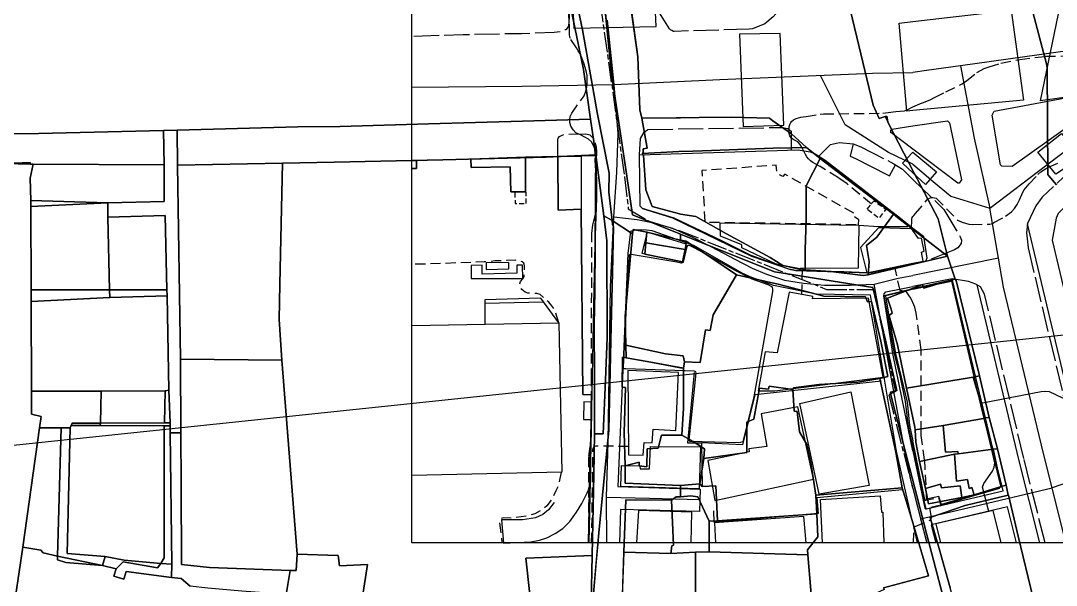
# Model space of a CAD drawing. Header units: feet. Extents: x -1222 to 199575, y -502 to 454509.
# Drawn here: x -77.4 to 127.5, y -8.4 to 103.3 of the extents above; entities that cross this region are included whole.
import ezdxf

# ---------------------------------------------------------------- set-up
doc = ezdxf.new("R2010")
doc.units = ezdxf.units.FT
doc.header["$MEASUREMENT"] = 0
for name, pattern in [('ANYANG11', [1.5, 1, -0.5]), ('ANYANG2', [6, 5, -1]), ('ANYANG3', [3, 2, -1]), ('JEON', [12, 4, -0.5, 1, -0.5, 4, -0.5, 1, -0.5])]:
    doc.linetypes.add(name, pattern=pattern)
doc.layers.get('0').update_dxf_attribs({"linetype": 'CONTINUOUS'})
for name, color, linetype in [('AAA004', 7, 'ANYANG3'), ('AAA007', 7, 'ANYANG11'), ('AAA008', 7, 'CONTINUOUS'), ('AAC001', 7, 'CONTINUOUS'), ('AAC002', 7, 'CONTINUOUS'), ('AD002', 7, 'CONTINUOUS'), ('AD0022', 1, 'CONTINUOUS'), ('ADA085', 1, 'CONTINUOUS'), ('AE001', 1, 'ANYANG2'), ('AE130', 42, 'CONTINUOUS'), ('AE131', 42, 'CONTINUOUS'), ('AE150', 7, 'CONTINUOUS'), ('AE230', 7, 'CONTINUOUS'), ('AZ0801', 7, 'CONTINUOUS'), ('AZ0803', 7, 'CONTINUOUS'), ('CAA001', 7, 'CONTINUOUS'), ('CAA002', 30, 'CONTINUOUS'), ('DD001', 3, 'CONTINUOUS'), ('EA0018', 7, 'JEON'), ('line', 7, 'CONTINUOUS'), ('mm', 7, 'CONTINUOUS'), ('지적', 7, 'CONTINUOUS')]:
    doc.layers.add(name, color=color, linetype=linetype)
picture_1 = doc.add_image_def('image1.jpg', size_in_pixel=(8269, 5907))

# ---------------------------------------------------------------- blocks, each defined once
blk = doc.blocks.new('창덕궁')
at = {"color": 255}
blk.add_lwpolyline([(0, 522.49), (540.82, 522.49), (540.82, 0), (0, 0)], close=True, dxfattribs=at)
at = {"layer": 'AAA004', "color": 255, "flags": 128}
blk.add_lwpolyline([(88.39, 63.02), (88.48, 63.93), (87.58, 64.49), (87.82, 65.03), (73.79, 72.95), (73.41, 72.52), (72.24, 73.1), (72.08, 74.73), (57.39, 73.66), (58.01, 63.5), (60.89, 63.44)], close=True, dxfattribs=at)
at = {"layer": 'AAA004', "color": 255}
blk.add_lwpolyline([(104.23, 8.97), (104.67, 7.47), (101.74, 6.75), (101.36, 8.39), (104.23, 8.97)], dxfattribs=at)
at = {"layer": 'AAA007', "color": 255, "flags": 128}
for points in [[(22.65, 67.13), (22.63, 69.39), (20.39, 69.33), (20.46, 67.14)], [(90.09, 66.04), (91.46, 67.67), (93.76, 66.05), (92.4, 64.19)]]:
    blk.add_lwpolyline(points, close=True, dxfattribs=at)
at = {"layer": 'AAA008', "color": 255, "flags": 128}
for points in [[(88.47, 62.87), (88.29, 54.33), (76.84, 54.27), (76.84, 54.03), (71.97, 55.19), (65.29, 58.4), (65.29, 59), (61.05, 60.69), (61.01, 63.3)], [(53.61, 55.58), (54.32, 59.1), (46.54, 61.45), (45.5, 57.31)], [(93.29, 32.82), (90.35, 48.42), (79.31, 48.32), (79.33, 48.75), (74.68, 49.6), (72.28, 37.59), (69.94, 37.82), (68.52, 30.08), (71.83, 30.12)], [(42.78, 34.1), (42.9, 17.45), (45.78, 17.36), (45.95, 19.91), (47.58, 19.82), (47.73, 22.5), (52.27, 22.26), (52.77, 33.71)], [(90.48, 11.36), (80.57, 9.66), (76.75, 27.61), (86.84, 29.88)]]:
    blk.add_lwpolyline(points, close=True, dxfattribs=at)
at = {"layer": 'AAA008', "color": 255}
for points in [[(99.15, 61.82), (98.82, 62.17), (92.37, 62.32), (88.78, 58.47), (90.03, 53.46), (99.14, 55.32)], [(99.14, 55.32), (101.2, 55.75), (100.88, 57.55), (101.39, 57.75), (100.86, 60.29), (100.27, 60.21), (99.15, 61.82)], [(59.99, 8.42), (79.47, 12.65), (76.36, 26.94), (69.13, 25.58), (70.27, 19.1), (66.69, 18.6), (66.76, 18.03), (58.57, 16.29), (59.99, 8.42)], [(47.03, 14.68), (47.24, 19.09), (57.13, 19.04), (56.86, 10.7), (41.39, 11.2), (41.51, 15.32), (45.14, 15.28), (45.16, 14.68), (47.03, 14.68)], [(116.6, 0), (115.01, 6.45), (103.68, 3.78), (104.62, 0)]]:
    blk.add_lwpolyline(points, dxfattribs=at)
at = {"layer": 'AAA008', "color": 255, "flags": 128}
for points in [[(0, 43.05), (29.11, 43.57), (29.72, 14.03), (0, 13.35)], [(81.26, 0), (80.86, 8.63), (92.69, 9.32), (92.91, 6.1), (93.19, 6.09), (93.38, 0)], [(55.25, 0), (55.4, 6.13), (44.89, 6.41), (44.45, 0)], [(78.03, 0), (77.54, 5.21), (59.92, 3.96), (60.12, 0)], [(71.23, 0), (73.06, 0.08), (73.06, 0)]]:
    blk.add_lwpolyline(points, dxfattribs=at)
at = {"layer": 'AAC001', "color": 255}
for points in [[(90.03, 53.46), (85.48, 53.62), (80.54, 53.78), (75.92, 53.93), (74.63, 54.17), (67.15, 56.85), (61.33, 59.77), (55.94, 62.36), (51.9, 64.22), (45.63, 66.18)], [(99.14, 50.34), (106.75, 52.02)], [(99.14, 19.02), (98.93, 20.03), (98.18, 23.55), (97.66, 27.96), (96.63, 33.07), (95.52, 37.39), (93.44, 48.98), (99.14, 50.34)], [(101.36, 8.39), (99.14, 19.02)]]:
    blk.add_lwpolyline(points, dxfattribs=at)
at = {"layer": 'AAC001', "color": 255, "flags": 128}
for points in [[(88.47, 62.87), (92.35, 62.58), (98.16, 62.59)], [(55.86, 33.7), (54.55, 19.83), (57.34, 19.83), (57.43, 11.13)], [(92.91, 32.02), (67.88, 29.33), (65.46, 19.41), (57.34, 19.83)], [(97.1, 10.54), (80.17, 8.93), (80.4, 5.86), (59.85, 4.05), (59.77, 6.33)]]:
    blk.add_lwpolyline(points, dxfattribs=at)
at = {"layer": 'AAC002', "color": 255}
blk.add_lwpolyline([(116.29, 10.76), (111.19, 9.32), (106.33, 7.91), (104.67, 7.47)], dxfattribs=at)
at = {"layer": 'AD002', "color": 255}
for points in [[(38.6, 0), (38.53, 9.04), (38.84, 19.94), (39.3, 50.67), (40.01, 64.49), (40.6, 73.38), (40.85, 80.99), (40.06, 90.7), (38.72, 103.41)], [(161.38, 101.82), (150.55, 100.22), (124.15, 96.56), (108.54, 94.39), (101.86, 93.47), (99.15, 93.09)], [(114.39, 66.25), (125.64, 74.77), (134.02, 81.11), (139.34, 85.12), (161.38, 101.82)], [(108.54, 94.39), (111.29, 80.05), (114.39, 66.25)], [(0, 90.16), (21.86, 90.39), (40.06, 90.7), (60.97, 91.65), (91.14, 92.93), (99.15, 93.09)], [(99.15, 74.92), (94.33, 77.22), (85.76, 82.7), (80.86, 92.49)], [(99.15, 74.92), (103.18, 71.51), (106.67, 68.59), (114.39, 66.25)], [(129.43, 0), (126.68, 10.9), (124.97, 17.68), (117.09, 50.63), (116.1, 56.35), (114.39, 66.25)], [(40.01, 64.49), (44.58, 63.99), (47.9, 63.35), (51.61, 62.25), (55.51, 60.52), (59.31, 58.6), (63.9, 56.13), (67.32, 54.39), (70.15, 53.2), (73.76, 52.01), (77.49, 51.38), (81.66, 51), (86.74, 51), (91.47, 51.19), (96.25, 52.38), (99.14, 52.94)], [(116.1, 56.35), (99.14, 52.94)], [(99.14, 10.82), (97.77, 17.1), (94.43, 35), (91.47, 51.19)], [(154.38, 17.99), (145.39, 16.29), (137.59, 14.69), (126.68, 10.9)], [(99.14, 10.82), (99.93, 7.72), (100.68, 4.77)], [(100.68, 4.77), (110.03, 6.96), (126.68, 10.9)], [(100.68, 4.77), (101.9, 0)]]:
    blk.add_lwpolyline(points, dxfattribs=at)
at = {"layer": 'AD002', "color": 255, "flags": 128}
blk.add_lwpolyline([(38.53, 9.04), (47.03, 8.86), (56.97, 8.6)], dxfattribs=at)
at = {"layer": 'AD0022', "color": 255}
for points in [[(115.2, 85.43), (133.22, 88.76), (134.57, 88.14), (135.09, 87.51), (135.15, 86.79), (134.62, 85.73), (130.01, 82.46), (118.77, 74.47), (116.77, 74.54), (116.51, 74.78), (114.81, 84.59)], [(139.42, 71.72), (137.52, 72.62), (136.79, 72.44), (130.08, 67.28), (127.86, 65.14), (127.48, 64.26), (126.7, 59.88), (128.23, 53.48), (136.14, 20.43), (137.3, 15.81), (152.79, 18.85), (151.64, 24.36), (151.17, 26.65), (145.59, 53.46), (143.34, 61.13)]]:
    blk.add_lwpolyline(points, close=True, dxfattribs=at)
for points in [[(99.15, 77.93), (94.78, 81.22), (94.78, 81.66), (94.99, 81.86), (99.15, 82.49)], [(99.15, 82.49), (105.97, 83.52), (106.37, 83.09), (108.76, 71.84), (108.3, 71.2), (108.07, 71.2), (99.15, 77.93)], [(35.09, 0), (35.43, 15.32), (35.57, 24.35), (35.67, 29.5), (36.02, 47.05), (36.29, 59.02), (36.62, 68.23), (36.54, 76.61), (33.51, 76.51), (28.9, 76.43), (22.49, 76.29), (11.7, 75.89), (0.91, 75.62), (0, 75.62)], [(99.14, 55.15), (96.78, 54.69), (90.62, 53.4), (76, 53.86), (74.97, 54.04), (67.3, 56.66), (51.68, 64.26), (45.69, 66.12), (45.19, 66.63), (45.06, 76.8), (76.44, 77.79), (78.84, 77.38), (79.79, 76.96), (81.78, 75.72), (96.68, 64.24), (99.15, 62.29)], [(99.14, 3.89), (95.91, 18.17), (90.73, 49.03), (80.1, 49.21), (71.57, 50.95), (66.98, 52.64), (65.34, 53.39), (55.78, 58.82), (47.57, 61.76), (46.41, 61.9), (44.33, 61.95), (43.28, 61.62), (42.78, 57.29), (40.75, 11.19), (57.04, 10.67), (56.9, 6.2), (41.27, 6.63), (41.13, 0.05), (41.13, 0)], [(99.15, 62.29), (101.25, 60.67), (101.9, 56.37), (101.63, 55.67), (99.14, 55.15)], [(99.14, 18.21), (101.49, 6.87), (101.64, 6.74), (101.82, 6.73), (117.03, 10.32), (115.74, 15.41), (106.93, 52.27), (99.14, 50.72)], [(99.14, 18.21), (97.05, 28.48), (95.18, 37.51), (93.39, 48.87), (93.45, 49.26), (93.81, 49.7), (96.83, 50.3), (99.14, 50.72)], [(119.64, 0), (117.84, 7.12), (102.75, 3.56), (103.66, 0)], [(99.14, 3.89), (99.41, 2.7), (100.02, 0)]]:
    blk.add_lwpolyline(points, dxfattribs=at)
at = {"layer": 'ADA085', "color": 255, "flags": 128}
for points in [[(22.49, 76.29), (22.52, 69.45), (19.58, 69.44), (19.47, 74.42), (11.75, 74.29), (11.7, 75.89)], [(28.9, 76.43), (28.97, 65.82)], [(0.91, 75.62), (0.95, 74.1), (0, 74.08)], [(29.11, 43.57), (25.51, 48.45), (14.46, 48.1), (14.48, 43.31)]]:
    blk.add_lwpolyline(points, dxfattribs=at)
at = {"layer": 'ADA085', "color": 255}
blk.add_lwpolyline([(28.97, 65.82), (33.52, 66.03), (33.87, 29.35), (35.66, 29.37)], dxfattribs=at)
at = {"layer": 'ADA085', "color": 255, "flags": 128}
blk.add_lwpolyline([(21.92, 54.98), (20.81, 54.97), (20.8, 53.38), (13.95, 53.19), (13.94, 54.94), (11.76, 54.89), (11.77, 52.32), (21.97, 52.32)], close=True, dxfattribs=at)
at = {"layer": 'AE001', "color": 255}
for points in [[(80.19, 127.92), (80.76, 125.36), (81.73, 120.77), (82.19, 118.38), (82.26, 117.95), (82.26, 117.05), (82.14, 116.31), (80.27, 113.76), (76.58, 109.86), (71.52, 104.05), (69.86, 102.7), (68.73, 102.23), (68.23, 102), (67.41, 101.72), (66.72, 101.62), (51.9, 101.2), (51.78, 101.19), (51.45, 101.34), (51.22, 101.48), (51.02, 101.69), (47.91, 106.67)], [(45.06, 76.8), (45.27, 79.99), (45.96, 81.28), (46.68, 81.81), (73.25, 82.2), (74.43, 81.96), (75.03, 81.43), (75.04, 77.75)], [(80.5, 76.46), (82.86, 78.79), (84.61, 79.2), (87.34, 78.97), (88.86, 78.36), (95.39, 75.02), (97.09, 73.91), (99.15, 71.91)], [(137.52, 72.62), (135.26, 75.48), (134.73, 75.68), (133.75, 75.77), (133.07, 75.65), (131.34, 74.57), (124.72, 68.41), (123.47, 66.71), (121.81, 63.17), (121.61, 61.38), (121.92, 58.39), (131.28, 19.23), (136.14, 0)], [(99.15, 71.91), (105.27, 65.97), (108.52, 60.57), (108.73, 59.88), (108.67, 59.22), (108.05, 58.41), (107.37, 57.99), (101.63, 55.67)], [(125.31, 0), (121.09, 16.73), (113.32, 49.19), (112.49, 50.69), (111.58, 51.22), (110.16, 51.69), (106.93, 52.27)]]:
    blk.add_lwpolyline(points, dxfattribs=at)
at = {"layer": 'AE001', "color": 255, "flags": 128}
for points in [[(28.32, 116.01), (30.27, 116.05), (30.45, 116.03), (30.53, 115.74), (30.91, 110.31), (31.02, 104.81), (31.06, 102.91), (30.93, 102.1), (30.46, 101.53), (29.47, 101.14), (28.2, 100.95), (21.7, 100.74), (10.15, 100.52), (0.24, 100.18), (0, 100.17)], [(28.9, 76.43), (28.88, 79.72), (28.97, 80.09), (29.25, 80.38), (29.75, 80.68), (30.42, 80.87), (34.44, 80.94), (35.2, 80.72), (35.81, 80.16), (36.14, 79.43), (36.48, 78.36), (36.54, 77.38), (36.54, 76.61)]]:
    blk.add_lwpolyline(points, dxfattribs=at)
at = {"layer": 'AE130', "color": 255}
for points in [[(133.27, 88.72), (124.41, 87.45), (128.36, 106.57), (137.05, 107.68)], [(48.36, 102.19), (48.17, 106.37), (31.89, 105.82), (32.06, 101.82)], [(127.41, 72.93), (123.85, 77.32), (128.56, 80.98), (132.39, 76.21)]]:
    blk.add_lwpolyline(points, close=True, dxfattribs=at)
at = {"layer": 'AE130', "color": 255, "flags": 128}
blk.add_lwpolyline([(72.87, 100.79), (64.85, 100.63), (65.59, 82.4), (73.64, 82.63)], close=True, dxfattribs=at)
at = {"layer": 'AE130', "color": 255}
for points in [[(99.15, 73.23), (97.09, 75.16), (99.15, 77.28)], [(99.15, 77.28), (103.81, 73.4), (101.64, 70.89), (99.15, 73.23)]]:
    blk.add_lwpolyline(points, dxfattribs=at)
at = {"layer": 'AE131', "color": 255}
for points in [[(99.15, 103.15), (118.58, 105.37), (121, 87.6), (99.15, 85.55)], [(99.15, 85.55), (97.94, 85.44), (96.4, 102.84), (99.15, 103.15)]]:
    blk.add_lwpolyline(points, dxfattribs=at)
at = {"layer": 'AE150', "color": 255, "flags": 128}
blk.add_lwpolyline([(33.51, 76.51), (33.52, 66.03), (28.97, 65.83), (28.9, 76.43), (33.51, 76.51)], dxfattribs=at)
blk.add_lwpolyline([(33.98, 24.41), (35.46, 24.41), (35.48, 27.87), (34.02, 27.9)], close=True, dxfattribs=at)
at = {"layer": 'AE230', "color": 255}
for points in [[(43.05, 56.42), (43.05, 56.9), (43.13, 57.1), (43.41, 57.14), (52.42, 55.58), (53.02, 55.46), (53.22, 55.42), (53.38, 55.42), (53.78, 55.54), (54.51, 58.67), (54.59, 58.87), (54.71, 58.91), (54.87, 58.91), (57.44, 57.59), (64.2, 53.85), (67.26, 52.24), (70.47, 51.15), (71.16, 50.72), (71.29, 50.53), (71.35, 50.28), (71.35, 49.77), (67.68, 28.93), (65.47, 20.03), (65.03, 19.9), (64.72, 19.84), (55.05, 20.09), (54.92, 20.16), (54.86, 20.34), (56.25, 33.61), (56.19, 33.86), (55.93, 33.98), (42.35, 34.43), (41.97, 34.43), (41.91, 34.81), (42.79, 53.37), (43.05, 56.42)], [(99.14, 50.18), (106.77, 51.81), (112.55, 27.36), (116.54, 11.07), (104.79, 7.63), (104.28, 9.21), (101.53, 8.6), (99.14, 20.21)], [(99.14, 50.18), (98.19, 49.97), (94.64, 49.11), (93.8, 48.91), (93.7, 48.82), (94.5, 44.13), (95.68, 37.49), (96.85, 32.83), (97.98, 27.84), (98.5, 23.28), (99.14, 20.21)]]:
    blk.add_lwpolyline(points, dxfattribs=at)
at = {"layer": 'AZ0801', "color": 255}
for points in [[(11.75, 74.29), (19.47, 74.42), (19.58, 69.44), (22.52, 69.45), (22.49, 76.29), (11.7, 75.89), (11.75, 74.29)], [(33.87, 29.35), (33.52, 66.03), (31.12, 65.93), (28.97, 65.83), (28.9, 76.43)], [(0, 74.08), (0.95, 74.1), (0.91, 75.62), (0, 75.63)]]:
    blk.add_lwpolyline(points, dxfattribs=at)
at = {"layer": 'AZ0801', "color": 255, "flags": 128}
blk.add_lwpolyline([(21.92, 54.98), (20.81, 54.97), (20.8, 53.38), (13.95, 53.19), (13.94, 54.94), (11.76, 54.89), (11.77, 52.32), (21.97, 52.32)], close=True, dxfattribs=at)
blk.add_lwpolyline([(34.94, 0), (35.25, 13.78), (35.46, 23.69), (35.46, 24.41)], dxfattribs=at)
at = {"layer": 'AZ0803', "color": 255}
for points in [[(137.17, 0), (132.25, 19.47), (121.81, 63.15)], [(124.28, 0), (120.11, 16.49), (111.84, 51.07)]]:
    blk.add_lwpolyline(points, dxfattribs=at)
at = {"layer": 'AZ0803', "color": 255, "flags": 128}
blk.add_lwpolyline([(14.7, 55.42), (14.73, 54.12), (19.23, 54.2), (19.22, 55.5)], close=True, dxfattribs=at)
blk.add_lwpolyline([(28.18, 8.02), (27.07, 6.57), (25.9, 5.61), (24.47, 5), (21.9, 4.57), (17.75, 4.57), (18.12, -0.02), (23.57, 0.25), (25.3, 0.54), (26.72, 1.02), (28.37, 1.85), (29.89, 2.87), (31.29, 4.25), (32.61, 6.1)], dxfattribs=at)
at = {"layer": 'CAA001', "color": 255, "elevation": 30}
blk.add_lwpolyline([(114.2, 6.26), (112.91, 11.06), (113.17, 11.78), (114.9, 14.22), (115.23, 15.03), (115.33, 15.85), (112.67, 27.43), (112.69, 27.67), (112.92, 27.72), (124.53, 29.97), (125.35, 30.04), (126.1, 29.97), (128.73, 28.72), (128.96, 28.69), (134.73, 29.65)], dxfattribs=at)
at = {"layer": 'CAA002', "color": 255, "linetype": 'ANYANG11', "ltscale": 2}
for points, elevation in [([(35.03, 0), (35.05, 17.1), (35.57, 21.17), (35.6, 25), (35.56, 32.5), (35.62, 61.2), (35.82, 62.94), (36.01, 63.72), (36.33, 64.99), (36.49, 66.21), (36.41, 68.21), (36.3, 76.93), (36.19, 77.95), (35.98, 78.6), (35.55, 79.35), (34.99, 79.88), (34.22, 80.3), (33.4, 80.7), (32.49, 81.15), (31.9, 81.73), (31.48, 82.43), (31.26, 83.2), (31.26, 83.73), (31.37, 84.33), (31.66, 85.04), (34.09, 88.46), (34.37, 89.14), (34.56, 89.87), (34.67, 90.63), (34.71, 91.34), (34.68, 92.49), (34.52, 93.36), (34.13, 94.72), (33.64, 95.99), (33.29, 96.73), (32.95, 97.37), (32.59, 97.93), (31.38, 99.78), (31.27, 100.04), (31.2, 100.59), (31.21, 107.63)], 33), ([(99.15, 86.26), (101.03, 87.07), (102.59, 87.68), (103.45, 88.12), (105.66, 89.23), (108.88, 90.84), (109.83, 91.48), (111.77, 93.06), (112.64, 93.55), (113.24, 93.82), (114.23, 94.19), (116.55, 94.92), (120.32, 95.63), (125.39, 96.27), (141.25, 96.56)], 32), ([(90.93, 67.04), (86.14, 71.02), (84.41, 72.24), (80.77, 74.49), (79.38, 75.23), (78.9, 75.58), (78.47, 75.96), (78.13, 76.38), (77.89, 76.82), (77.69, 77.27), (77.27, 78.17), (76.85, 78.8), (76.35, 79.32), (75.97, 79.54), (75.59, 79.75), (75.41, 79.88), (75.06, 80.16), (74.79, 80.55), (74.68, 81.02), (74.69, 82.33), (74.81, 82.77), (75.02, 83.19), (75.16, 83.37), (75.55, 83.69), (76.02, 83.94), (76.51, 84.11), (76.97, 84.2), (77.42, 84.26), (78.04, 84.37), (80.81, 84.85), (81.49, 84.88), (93.2, 85), (94.24, 85.15), (95.76, 85.34), (97.47, 85.51), (98.16, 85.73), (99.15, 86.26)], 32), ([(99.15, 64.61), (99.32, 64.8), (99.65, 65.15), (102.13, 68.05), (102.76, 68.32), (102.96, 68.35), (103.06, 68.35), (103.72, 68.22), (107.97, 63.88), (108.9, 63.47), (109.57, 63.23), (110.21, 63.07), (110.86, 63.01), (114.34, 63.07), (114.88, 63.22), (115.18, 63.36), (117.47, 64.63), (118.63, 65.49), (119.27, 66.16), (119.8, 66.94), (120.23, 67.88), (120.9, 69.38), (121.17, 69.85), (122.12, 71.07), (123.88, 72.9), (124.45, 73.39), (125.36, 74), (126, 74.35), (127.81, 75.16)], 31), ([(98.89, 62.09), (98.91, 64.07), (98.99, 64.36), (99.15, 64.61)], 31), ([(99.14, 47.6), (99.02, 47.85), (98.74, 48.4), (98.43, 48.87), (97.87, 49.7), (96.98, 49.89), (96.62, 49.93), (95.6, 54.6)], 31), ([(101.9, 8.5), (101.55, 15.23), (101.41, 16.46), (100.81, 21.24), (100.79, 22.1), (100.77, 38.18), (99.81, 45.46), (99.51, 46.63), (99.14, 47.6)], 31), ([(99.29, 0), (99.33, 2.86), (99.35, 2.98), (99.6, 3.23), (102.51, 4.53), (102.7, 4.67), (102.8, 5.04), (102.47, 6.93)], 31)]:
    blk.add_lwpolyline(points, dxfattribs=dict(at, elevation=elevation))
at = {"layer": 'CAA002', "color": 255, "linetype": 'ANYANG11', "ltscale": 2, "flags": 128}
for points, elevation in [([(29.11, 43.57), (28.24, 46.17), (27.73, 46.93), (27.09, 47.62), (25.39, 49.17), (24.77, 49.35), (22.94, 49.4), (22.43, 49.64), (21.79, 50.17), (21.46, 50.59), (21.38, 51.11), (21.49, 51.72), (21.98, 52.23), (22.23, 52.68), (22.33, 54.88), (22.18, 55.33), (21.83, 55.63), (20.43, 55.93), (16.43, 55.78), (14.33, 55.58), (1.08, 55.12), (0, 55.27)], 34), ([(77.19, 49.14), (77.3, 54.27)], 32), ([(35.59, 0), (35.84, 18.41), (35.89, 18.77), (36.04, 19.04), (36.43, 19.25), (42.89, 19.14)], 32), ([(29.58, 14.03), (29.13, 11.75), (28.53, 10.31), (27.66, 8.59), (26.73, 7.34), (25.62, 6.47), (24.36, 5.78), (22.75, 5.34), (20.08, 4.93), (18.15, 4.96), (17.65, 4.87), (17.45, 4.56), (17.35, 4.03), (17.85, 0.08), (17.89, 0)], 34)]:
    blk.add_lwpolyline(points, dxfattribs=dict(at, elevation=elevation))
at = {"layer": 'DD001', "color": 255}
blk.add_lwpolyline([(87.34, 78.97), (86.76, 76.51), (87.82, 76.08), (94.13, 72.85), (94.51, 72.61), (95.68, 74.83)], dxfattribs=at)
at = {"layer": 'DD001', "color": 255, "flags": 128}
for points in [[(14.46, 47.41), (26.05, 47.71)], [(32.61, 6.1), (33.65, 7.84), (34.69, 9.95), (35.18, 10.99)], [(22.44, 0), (22.44, 0.2)]]:
    blk.add_lwpolyline(points, dxfattribs=at)
at = {"layer": 'EA0018', "color": 255}
for points in [[(35.01, 122.09), (36.42, 112.94), (40.64, 82.89), (42.08, 72.45), (42.83, 66.11), (46.95, 63.66), (52.92, 61.82), (82.06, 50.17), (91.37, 50.11), (95.68, 29.94), (94.37, 29.33), (99.14, 10.76)], [(99.14, 10.76), (100.8, 4.29), (101.88, 0)]]:
    blk.add_lwpolyline(points, dxfattribs=at)

msp = doc.modelspace()

# ---------------------------------------------------------------- linework, layer by layer
at = {"layer": '지적', "color": 20}
for points in [[(127.58, 70.82), (126.01, 72.59), (125.87, 72.88), (125.7, 93.91), (125.64, 94.51), (122.8, 105.25), (121.06, 112.27), (117.95, 124.71), (117.95, 124.71), (130.9, 121.42)], [(31.32, 106.43), (33.97, 93.67), (35.38, 83.82), (21.88, 83.43), (3.32, 82.9), (-14.14, 82.41), (-22.56, 82.3), (-46.41, 81.63), (-49.11, 81.59), (-73.82, 80.98), (-79.04, 80.92)], [(38.25, 105.43), (39.53, 92.81), (42.23, 74.79), (43.69, 64.9), (53.14, 61.11), (53.14, 59.93), (46.51, 61.46), (43.78, 62.03), (43.67, 61.12), (39.65, 63.8), (39.02, 69.36), (39.04, 73.15), (36.65, 85.14), (36.02, 88.91), (33.77, 101.52), (32.96, 105.25)], [(104.92, -9.91), (101.89, 1.6), (99.9, 9.33), (96.78, 21.52), (94.7, 29.56), (94.7, 29.83), (96, 30.18), (93.72, 40.09), (91.23, 50.54), (73.46, 53.4), (71.79, 53.62), (53.14, 61.11), (43.69, 64.9), (42.23, 74.79), (39.53, 92.81), (38.27, 105.25)], [(86.78, 105.25), (91.29, 86.58), (92.45, 83.96), (93.68, 84.34), (94.22, 83.3), (94.29, 83), (99.35, 73.27), (104.13, 64.1), (106, 56.73), (96.13, 64.38), (95.32, 65.06), (87.55, 70.94), (80.81, 76.05), (78.07, 78.23), (75.11, 80.9), (71.45, 83.52), (70.75, 84.04), (63.26, 84.22), (56.83, 84.16), (53.14, 84.12), (52.32, 84.11), (45.51, 84.06), (45.09, 85.7), (44.75, 96.18), (43.42, 105.47)], [(43.45, 105.25), (44.75, 96.19), (45.09, 85.7), (45.51, 84.06), (46.57, 78.07), (45.81, 77.99), (45.76, 77.25), (45.62, 77.07), (45.74, 76.75), (45.86, 76.69), (46.28, 69.86), (47.57, 66.53), (52.99, 65.09), (53.14, 65.07), (56.23, 64.58), (62.29, 61.18), (70.89, 56.45), (73.4, 54.88), (77.8, 54.01), (82.89, 53.73), (89.31, 52.94), (90.28, 53.07), (106, 56.73), (107.54, 52.19), (105.48, 51.67), (101.34, 50.43), (101.06, 51.14), (94.43, 48.58), (94.11, 48.43), (94.87, 46.28), (95.05, 45.46), (94.52, 45.06), (94.42, 44.93), (96.09, 39.19), (97.85, 30.63), (99.52, 22.91), (99.6, 22.4), (99.72, 19.94), (100.44, 16.11), (101.67, 10.76), (102.24, 7.76), (108.82, 9.03), (111.3, 9.52), (116.58, 11.15), (117.59, 11.43), (117.97, 9.43), (109.46, 7.44), (102.55, 5.01), (104.54, -1.82), (106.51, -8.87)], [(122.94, -10.91), (119.99, 1.37), (118.07, 9.46), (117.97, 9.43), (117.59, 11.43), (115.9, 18.61), (114.26, 24.8), (112.31, 33.05), (107.69, 51.94), (107.54, 52.19), (106, 56.73), (104.13, 64.1), (99.35, 73.27), (94.29, 83), (94.22, 83.3), (93.98, 84.44), (93.68, 84.34), (92.45, 83.96), (91.29, 86.58), (86.78, 105.25)], [(122.8, 105.25), (125.64, 94.51), (125.7, 93.91), (125.87, 72.88), (126.01, 72.59), (127.58, 70.82)], [(-79.04, 80.92), (-73.82, 80.98), (-49.11, 81.59), (-48.97, 74.83), (-74.89, 74.96), (-75.51, 74.96), (-75.52, 75.27), (-80.23, 75.04)], [(-9.72, -10.66), (-8.76, -4.24), (-14.28, -4.51), (-14.55, -2.49), (-22.68, -2.24), (-25.69, 36.13), (-26.25, 44.19), (-26.1, 51.19), (-25.55, 75.12), (-25.55, 75.12), (-15.38, 75.32), (6.13, 75.76), (26.58, 76.34), (36.44, 76.78), (36.28, 58.85), (36.22, 49.77), (36.11, 43.2), (36.14, 32.48), (36.15, 21.58), (36.05, 13.52), (35.7, -2.5), (22.58, -2.99), (23.36, -10.22)], [(-80.23, 75.04), (-75.51, 74.96), (-75.51, 74.96), (-74.89, 74.96), (-75.48, 72.16), (-75.4, 67.76), (-75.4, 66.53), (-75.3, 50.06), (-75.28, 47.76), (-75.22, 30.02), (-75.26, 25.5), (-73.34, 25.04), (-73.64, 22.79), (-76.96, -0.8), (-78.37, -10.57)], [(35.81, -11.54), (37.03, 2.04), (38.96, 22.3), (39.25, 33.89), (39.38, 40.15), (39.74, 53.52), (39.9, 62.51), (39.74, 63.01), (39.65, 63.8), (43.67, 61.12), (42.2, 44.86), (42.37, 39.11), (42.44, 36.65), (42.44, 36.65), (41.71, 36.78), (41.64, 30.84), (42.27, 30.73), (42, 21.85), (42.21, 15.26), (42.23, 11.85), (53.14, 11.39), (53.14, 9.13), (52.34, 9.1), (51.41, 8.5), (42.37, 8.52), (41.94, -1.82), (41.49, -14.37)], [(93.35, -8.88), (102.21, -6.51), (98.8, 5.09), (97.01, 10.91), (95.8, 17.99), (92.58, 32.53), (94.22, 32.93), (92.82, 39.93), (90.98, 47.75), (90.16, 47.73), (89.8, 48.69), (81.55, 48.85), (72.77, 51.12), (64.23, 53.07), (64.23, 53.07), (54.27, 59.72), (53.2, 59.92), (53.14, 60.96), (53.14, 61.11), (71.79, 53.62), (73.46, 53.4), (91.23, 50.54), (93.72, 40.09), (96, 30.18), (94.7, 29.83), (94.7, 29.56), (96.78, 21.52), (99.9, 9.33), (101.89, 1.6), (104.92, -9.91)], [(-78.37, -10.57), (-76.96, -0.8), (-76.96, -0.8), (-73.41, -1.41), (-72.93, -1.93), (-70.07, -2.61), (-70.07, -3.32), (-68.46, -3.84), (-61.17, -4.47), (-58.46, -5.11), (-58.93, -6.58), (-56.94, -7.18), (-56.53, -5.66), (-47.57, -6.81), (-45.64, -7.05), (-43.84, -8.55)], [(-24.84, -10.22), (-24.07, -5.47), (-22.85, -5.41), (-22.68, -2.24), (-14.55, -2.49), (-14.28, -4.51), (-8.76, -4.24), (-9.72, -10.66)]]:
    msp.add_lwpolyline(points, dxfattribs=at)
for points in [[(32.69, 106.47), (32.96, 105.25), (33.77, 101.52), (36.02, 88.91), (36.65, 85.14), (39.04, 73.15), (39.02, 69.36), (39.65, 63.8), (38, 64.68), (36.44, 76.78), (35.38, 83.82), (33.97, 93.67), (31.32, 106.43), (32.69, 106.47)], [(70.75, 84.04), (71.45, 83.52), (75.11, 80.9), (78.07, 78.23), (75.28, 78.13), (71.49, 78.12), (59.33, 77.63), (55.59, 77.5), (52.86, 77.41), (45.62, 77.07), (45.76, 77.25), (45.81, 77.99), (46.57, 78.07), (45.51, 84.06), (52.32, 84.11), (53.14, 84.12), (56.83, 84.16), (63.26, 84.22), (70.75, 84.04)], [(93.68, 84.34), (93.98, 84.44), (94.22, 83.3), (93.68, 84.34)], [(-46.41, 81.63), (-22.56, 82.3), (-14.14, 82.41), (3.32, 82.9), (21.88, 83.43), (35.38, 83.82), (36.44, 76.78), (26.58, 76.34), (6.13, 75.76), (-15.38, 75.32), (-25.55, 75.12), (-46.33, 74.76), (-46.41, 81.63)], [(-49.11, 81.59), (-46.41, 81.63), (-46.33, 74.76), (-45.79, 36.35), (-45.69, 21.79), (-47.79, 21.77), (-47.79, 23.19), (-47.8, 23.77), (-48.05, 30.23), (-48.39, 48.87), (-48.46, 50.06), (-48.77, 64.79), (-60.13, 64.42), (-60.16, 67.27), (-48.97, 67.55), (-48.97, 74.83), (-49.11, 81.59)], [(78.07, 78.23), (80.81, 76.05), (78.03, 70.64), (78.03, 63.97), (77.83, 58.01), (77.8, 54.01), (73.4, 54.88), (70.89, 56.45), (62.29, 61.18), (56.23, 64.58), (53.14, 65.07), (52.99, 65.09), (47.57, 66.53), (46.28, 69.86), (45.86, 76.69), (45.74, 76.75), (45.62, 77.07), (52.86, 77.41), (55.59, 77.5), (59.33, 77.63), (71.49, 78.12), (75.28, 78.13), (78.07, 78.23)], [(36.44, 76.78), (38, 64.68), (38.62, 59.74), (38.63, 40.64), (38.31, 32.3), (37.85, 21.56), (36.15, 21.58), (36.14, 32.48), (36.11, 43.2), (36.22, 49.77), (36.28, 58.85), (36.44, 76.78)], [(95.32, 65.06), (92.03, 60.48), (89.97, 58.85), (90.51, 55.67), (90.28, 53.07), (89.31, 52.94), (82.89, 53.73), (77.8, 54.01), (77.83, 58.01), (78.03, 63.97), (78.03, 70.64), (80.81, 76.05), (87.55, 70.94), (95.32, 65.06)], [(-75.51, 74.96), (-80.23, 75.04), (-75.52, 75.27), (-75.51, 74.96)], [(-48.97, 74.83), (-48.97, 67.55), (-60.16, 67.27), (-75.4, 67.76), (-75.48, 72.16), (-74.89, 74.96), (-48.97, 74.83)], [(-46.33, 74.76), (-25.55, 75.12), (-26.1, 51.19), (-26.25, 44.19), (-25.69, 36.13), (-45.79, 36.35), (-46.33, 74.76)], [(-75.4, 67.76), (-60.16, 67.27), (-75.4, 66.53), (-75.4, 67.76)], [(-75.4, 66.53), (-60.16, 67.27), (-60.13, 64.42), (-59.8, 50.08), (-75.3, 50.06), (-75.4, 66.53)], [(-60.13, 64.42), (-48.77, 64.79), (-48.46, 50.06), (-59.8, 50.08), (-60.13, 64.42)], [(38, 64.68), (39.65, 63.8), (39.74, 63.01), (39.9, 62.51), (39.74, 53.52), (39.38, 40.15), (39.25, 33.89), (38.96, 22.3), (37.03, 2.04), (36.51, -3.7), (35.81, -11.54), (35.54, -13.98), (35.52, -11.82), (35.7, -2.5), (36.05, 13.52), (36.15, 21.58), (37.85, 21.56), (38.31, 32.3), (38.63, 40.64), (38.62, 59.74), (38, 64.68)], [(106, 56.73), (90.28, 53.07), (90.51, 55.67), (89.97, 58.85), (92.03, 60.48), (95.32, 65.06), (96.13, 64.38), (106, 56.73)], [(58.11, 42.14), (57.07, 35.72), (53.97, 35.8), (53.7, 36.99), (50.18, 37.39), (42.37, 39.11), (42.2, 44.86), (43.67, 61.12), (43.78, 62.03), (46.51, 61.46), (46.28, 59.37), (46.1, 57.1), (53.55, 55.6), (54.06, 58.07), (54.34, 59.65), (59.34, 56.33), (64.23, 53.07), (61.13, 47.68), (59.64, 45.1), (59.03, 42.01), (58.11, 42.14)], [(53.14, 59.93), (54.34, 59.65), (54.06, 58.07), (46.28, 59.37), (46.51, 61.46), (53.14, 59.93)], [(54.06, 58.07), (53.55, 55.6), (46.1, 57.1), (46.28, 59.37), (54.06, 58.07)], [(92.58, 32.53), (88.24, 31.81), (80.58, 31.34), (75.5, 30.71), (75.4, 30.39), (70.73, 31.05), (70.57, 30.45), (68.8, 30.62), (67.7, 24.47), (66.28, 23.92), (66.29, 17.87), (57.77, 16.69), (57.89, 18.61), (55.7, 20.08), (53.45, 21.31), (53.77, 26.67), (53.75, 34.55), (53.97, 35.8), (57.07, 35.72), (58.11, 42.14), (59.03, 42.01), (59.64, 45.1), (64.23, 53.07), (72.77, 51.12), (81.55, 48.85), (89.8, 48.69), (90.16, 47.73), (90.98, 47.75), (92.82, 39.93), (94.22, 32.93), (92.58, 32.53)], [(107.54, 52.19), (107.69, 51.94), (112.31, 33.05), (111.07, 32.83), (97.85, 30.63), (96.09, 39.19), (94.42, 44.93), (94.52, 45.06), (95.05, 45.46), (94.87, 46.28), (94.11, 48.43), (94.43, 48.58), (101.06, 51.14), (101.34, 50.43), (105.48, 51.67), (107.54, 52.19)], [(-59.8, 50.08), (-59.77, 48.53), (-75.28, 47.76), (-75.3, 50.06), (-59.8, 50.08)], [(-59.8, 50.08), (-48.46, 50.06), (-48.39, 48.87), (-59.77, 48.53), (-59.8, 50.08)], [(-48.39, 48.87), (-48.05, 30.23), (-48.76, 30.11), (-61.43, 30.01), (-75.22, 30.02), (-75.28, 47.76), (-59.77, 48.53), (-48.39, 48.87)], [(42.37, 39.11), (50.18, 37.39), (53.7, 36.99), (53.97, 35.8), (53.75, 34.55), (47.27, 35.79), (42.44, 36.65), (42.37, 39.11)], [(-25.69, 36.13), (-22.68, -2.24), (-22.85, -5.41), (-24.07, -5.47), (-39.99, -4.87), (-45.58, -4.25), (-45.65, 11.5), (-45.69, 21.79), (-45.79, 36.35), (-25.69, 36.13)], [(53.75, 34.55), (53.77, 26.67), (53.45, 21.31), (49.38, 21.3), (48.75, 18.73), (46.57, 18.61), (46.53, 15.04), (45.01, 15.23), (44.97, 15.97), (42.21, 15.26), (42, 21.85), (42.27, 30.73), (41.64, 30.84), (41.71, 36.78), (47.27, 35.79), (53.14, 34.67), (53.75, 34.55)], [(97.85, 30.63), (111.07, 32.83), (113.45, 24.77), (113.13, 24.65), (105.13, 23.21), (99.6, 22.4), (99.52, 22.91), (97.85, 30.63)], [(112.31, 33.05), (114.26, 24.8), (113.45, 24.77), (111.07, 32.83), (112.31, 33.05)], [(60.49, 4.37), (60.17, 11.32), (57.46, 11.2), (56.96, 11.67), (57.77, 16.69), (66.29, 17.87), (66.28, 23.92), (67.7, 24.47), (68.8, 30.62), (70.57, 30.45), (70.73, 31.05), (75.4, 30.39), (75.66, 26.06), (76.26, 25.99), (76.69, 21.97), (78.16, 19.49), (79.02, 15.45), (79.93, 9.47), (80.13, 5.79), (60.49, 4.37)], [(92.58, 32.53), (95.8, 17.99), (97.01, 10.91), (79.93, 9.47), (79.02, 15.45), (78.16, 19.49), (76.69, 21.97), (76.26, 25.99), (75.66, 26.06), (75.4, 30.39), (75.5, 30.71), (80.58, 31.34), (88.24, 31.81), (92.58, 32.53)], [(-75.22, 30.02), (-61.43, 30.01), (-61.59, 23.73), (-67.17, 23.68), (-67.41, 23.22), (-67.59, 22.81), (-69.37, 22.77), (-73.64, 22.79), (-73.34, 25.04), (-75.26, 25.5), (-75.22, 30.02)], [(-61.43, 30.01), (-48.76, 30.11), (-48.95, 23.76), (-61.59, 23.73), (-61.43, 30.01)], [(-48.76, 30.11), (-48.05, 30.23), (-47.8, 23.77), (-48.95, 23.76), (-48.76, 30.11)], [(114.26, 24.8), (115.9, 18.61), (115.04, 18.55), (108.1, 17.66), (108.04, 18.08), (105.63, 17.94), (105.13, 23.21), (113.13, 24.65), (113.45, 24.77), (114.26, 24.8)], [(-69.37, 22.77), (-70.07, -2.61), (-72.93, -1.93), (-73.41, -1.41), (-76.96, -0.8), (-73.64, 22.79), (-69.37, 22.77)], [(-67.59, 22.81), (-68.2, -2.06), (-60.67, -2.69), (-61.17, -4.47), (-70.07, -2.61), (-69.37, 22.77), (-67.59, 22.81)], [(-61.62, 23.27), (-48.96, 23.17), (-48.98, -2.96), (-49.64, -4.05), (-56.92, -3.38), (-60.67, -2.69), (-68.2, -2.06), (-67.59, 22.81), (-67.41, 23.22), (-61.62, 23.27)], [(-61.62, 23.27), (-67.41, 23.22), (-67.17, 23.68), (-61.59, 23.73), (-61.62, 23.27)], [(-47.8, 23.77), (-47.79, 23.19), (-48.96, 23.17), (-61.62, 23.27), (-61.59, 23.73), (-48.95, 23.76), (-47.8, 23.77)], [(-48.96, 23.17), (-47.79, 23.19), (-47.79, 21.77), (-47.48, -4.21), (-49.64, -4.05), (-48.98, -2.96), (-48.96, 23.17)], [(105.13, 23.21), (105.63, 17.94), (108.04, 18.08), (108.1, 17.66), (107.39, 17.57), (100.44, 16.11), (99.72, 19.94), (99.6, 22.4), (105.13, 23.21)], [(-45.69, 21.79), (-45.65, 11.5), (-45.58, -4.25), (-39.99, -4.87), (-24.07, -5.47), (-24.84, -10.22), (-33.63, -9.5), (-40.32, -8.91), (-43.84, -8.55), (-45.64, -7.05), (-47.57, -6.81), (-47.48, -4.21), (-47.79, 21.77), (-45.69, 21.79)], [(42.21, 15.26), (44.97, 15.97), (45.01, 15.23), (46.53, 15.04), (46.57, 18.61), (48.75, 18.73), (49.38, 21.3), (53.45, 21.31), (55.7, 20.08), (57.89, 18.61), (57.77, 16.69), (56.96, 11.67), (53.14, 11.39), (42.23, 11.85), (42.21, 15.26)], [(108.1, 17.66), (115.04, 18.55), (116.58, 11.15), (111.3, 9.52), (110.84, 10.96), (110.31, 10.75), (109.95, 12.53), (107.78, 12.25), (107.39, 17.57), (108.1, 17.66)], [(115.9, 18.61), (117.59, 11.43), (116.58, 11.15), (115.04, 18.55), (115.9, 18.61)], [(100.44, 16.11), (107.39, 17.57), (107.78, 12.25), (109.95, 12.53), (110.31, 10.75), (110.84, 10.96), (111.3, 9.52), (108.82, 9.03), (108.51, 11.29), (104.83, 10.93), (104.63, 11.64), (101.67, 10.76), (100.44, 16.11)], [(53.14, 9.13), (53.14, 11.39), (56.96, 11.67), (57.46, 11.2), (60.17, 11.32), (60.49, 4.37), (58.81, 4.34), (56.61, 9.14), (55.22, 9.3), (53.14, 9.13)], [(98.8, 5.09), (102.21, -6.51), (93.35, -8.88), (93.47, -9.21), (86.87, -12.2), (78.68, -12.76), (78.94, -9.32), (78.38, -2.36), (78.31, -1.38), (80.37, 1.21), (80.13, 5.79), (79.93, 9.47), (97.01, 10.91), (98.8, 5.09)], [(108.82, 9.03), (102.24, 7.76), (101.67, 10.76), (104.63, 11.64), (104.83, 10.93), (108.51, 11.29), (108.82, 9.03)], [(51.41, 8.5), (51.81, -0.41), (51.42, -0.53), (51.24, -2.07), (41.94, -1.82), (42.37, 8.52), (51.41, 8.5)], [(53.14, 9.13), (55.22, 9.3), (56.61, 9.14), (58.81, 4.34), (58.85, -1.75), (56.26, -1.8), (56.14, -1.8), (51.24, -2.07), (51.42, -0.53), (51.81, -0.41), (51.41, 8.5), (52.34, 9.1), (53.14, 9.13)], [(117.97, 9.43), (118.07, 9.46), (119.99, 1.37), (122.94, -10.91), (125.12, -20.03), (126.28, -24.58), (128.17, -32.01), (128.88, -35.03), (128.85, -35.44), (114.04, -39.01), (111.78, -30.21), (111.33, -28.61), (111.48, -28.57), (107.55, -12.51), (106.51, -8.87), (104.54, -1.82), (102.55, 5.01), (109.46, 7.44), (117.97, 9.43)], [(80.13, 5.79), (80.37, 1.21), (78.31, -1.38), (78.38, -2.36), (58.85, -1.75), (58.81, 4.34), (60.49, 4.37), (80.13, 5.79)], [(53.14, -24.45), (41.37, -24.62), (41.44, -18.88), (43.91, -21.14), (55.45, -21.08), (56.17, -20.23), (56.14, -1.8), (56.26, -1.8), (58.85, -1.75), (78.38, -2.36), (78.94, -9.32), (78.68, -12.76), (78.46, -15.57), (78.54, -20.56), (74.55, -20.96), (68.86, -21.45), (67.12, -25.05), (65.05, -25.24), (65.12, -26.38), (54.66, -26.41), (54.19, -24.63), (53.14, -24.45)], [(56.14, -1.8), (56.17, -20.23), (55.45, -21.08), (43.91, -21.14), (41.44, -18.88), (41.94, -1.82), (51.24, -2.07), (56.14, -1.8)], [(-61.17, -4.47), (-68.46, -3.84), (-70.07, -3.32), (-70.07, -2.61), (-61.17, -4.47)], [(-60.67, -2.69), (-56.92, -3.38), (-49.64, -4.05), (-50.28, -4.94), (-57.09, -3.71), (-58.46, -5.11), (-61.17, -4.47), (-60.67, -2.69)], [(-47.48, -4.21), (-47.57, -6.81), (-56.53, -5.66), (-56.94, -7.18), (-58.93, -6.58), (-58.46, -5.11), (-57.09, -3.71), (-50.28, -4.94), (-49.64, -4.05), (-47.48, -4.21)], [(23.36, -10.22), (22.58, -2.99), (35.7, -2.5), (35.52, -11.82), (35.54, -13.98), (35.03, -19.88), (33.44, -19.86), (32.76, -19.85), (32.32, -12.96), (31.1, -12.93), (31.09, -11.9), (28.63, -11.26), (27.9, -9.96), (23.36, -10.22)]]:
    msp.add_lwpolyline(points, close=True, dxfattribs=at)

# ---------------------------------------------------------------- block references
at = {"layer": 'mm'}
msp.add_blockref('창덕궁', (0, 0), dxfattribs=at)

# ---------------------------------------------------------------- pictures from other files: only their frames are drawn
at = {"layer": 'line', "color": 3}
image = msp.add_image(picture_1, insert=(-89.37, 18.15), size_in_units=(698.97, 499.31), rotation=5.99868, dxfattribs=at)
image.dxf.flags = 7

doc.saveas('drawing.dxf')
